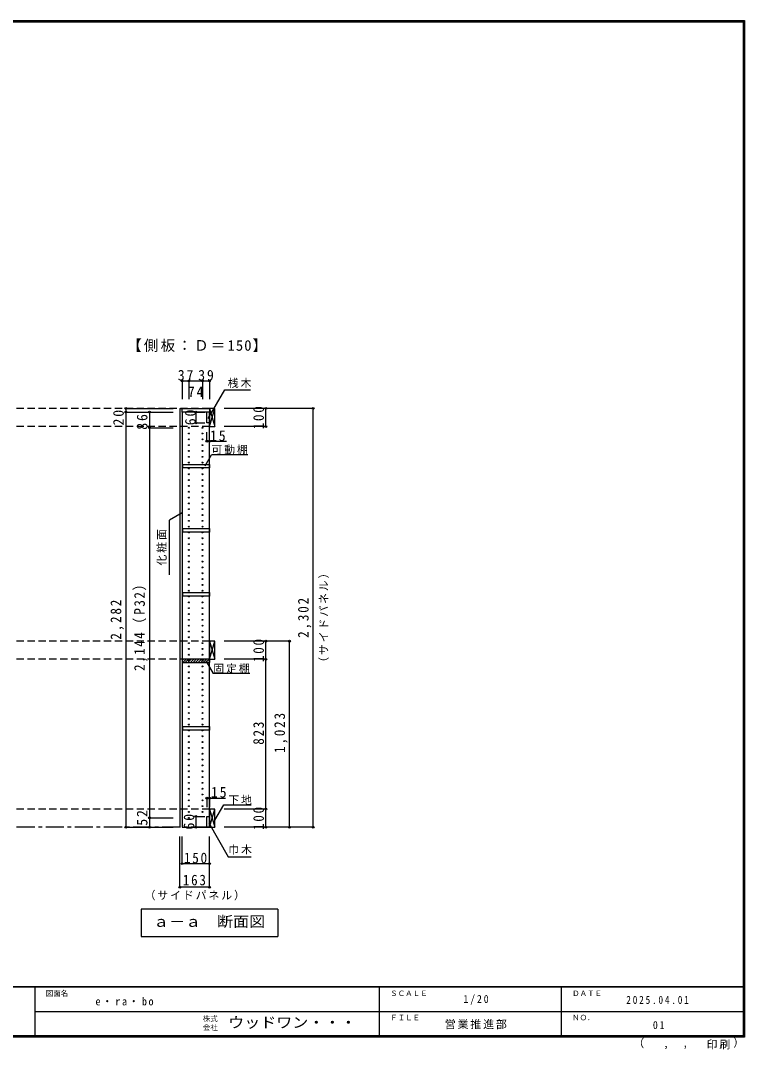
# Model space of a CAD drawing. Units: millimetres at full size, sheet at 1:20. Extents: x -3922 to 3878, y -2932 to 2722.
# Drawn here: x -100 to 3878, y -2932 to 2722 of the extents above; entities that cross this region are included whole.
import ezdxf
from ezdxf.enums import TextEntityAlignment as Align

# ---------------------------------------------------------------- set-up
doc = ezdxf.new("R2010")
doc.units = ezdxf.units.MM
doc.header["$LTSCALE"] = 20
doc.header["$PDMODE"] = 32
doc.header["$PDSIZE"] = 10
doc.linetypes.add('CHAIN1', pattern=[8, 5, -1, 1, -1])
doc.linetypes.add('DASHED2', pattern=[3, 2, -1])
for name, color, linetype in [('0-2_本体', 2, 'Continuous'), ('0-3_固定棚', 3, 'Continuous'), ('0-4_可動棚', 3, 'Continuous'), ('0-5', 4, 'Continuous'), ('0-7_桟木・巾木', 2, 'Continuous'), ('0-8_引き出し', 7, 'Continuous'), ('0-A_文字', 7, 'Continuous'), ('0-B_寸法', 7, 'Continuous'), ('0-C_ハッチ', 4, 'Continuous'), ('F-1_枠', 6, 'Continuous'), ('F-A_文字', 7, 'Continuous')]:
    doc.layers.add(name, color=color, linetype=linetype)
doc.styles.add('ＭＳ ゴシック', font='')
doc.styles.get('ＭＳ ゴシック').set_extended_font_data('MS Gothic')

msp = doc.modelspace()

# ---------------------------------------------------------------- linework, layer by layer
at = {"layer": '0-2_本体'}
for p, q in [((774.97, 590.73), (937.97, 590.73)), ((774.97, 590.73), (774.97, -1711.27)), ((787.97, 570.73), (787.97, 590.73)), ((937.97, 570.73), (787.97, 570.73)), ((937.97, 590.73), (937.97, 570.73))]:
    msp.add_line(p, q, dxfattribs=at)
at = {"layer": '0-3_固定棚', "color": 2}
for p, q in [((787.97, -785.27), (787.97, -805.27)), ((787.97, -785.27), (937.97, -785.27)), ((937.97, -785.27), (937.97, -805.27)), ((787.97, -805.27), (937.97, -805.27))]:
    msp.add_line(p, q, dxfattribs=at)
at = {"layer": '0-4_可動棚', "color": 2}
for p, q in [((790.97, 263.23), (790.97, 283.23)), ((937.97, 263.23), (790.97, 263.23)), ((790.97, -88.77), (790.97, -68.77)), ((937.97, -88.77), (790.97, -88.77)), ((790.97, -440.77), (790.97, -420.77)), ((937.97, -440.77), (790.97, -440.77)), ((790.97, -1176.77), (790.97, -1156.77)), ((937.97, -1176.77), (790.97, -1176.77))]:
    msp.add_line(p, q, dxfattribs=at)
for points in [[(790.97, 283.23), (937.97, 283.23), (937.97, 263.23)], [(790.97, -68.77), (937.97, -68.77), (937.97, -88.77)], [(790.97, -420.77), (937.97, -420.77), (937.97, -440.77)], [(790.97, -1156.77), (937.97, -1156.77), (937.97, -1176.77)]]:
    msp.add_lwpolyline(points, dxfattribs=at)
at = {"layer": '0-5', "color": 3}
for p, q in [((787.97, 570.73), (787.97, -1711.27)), ((937.97, 570.73), (787.97, 570.73)), ((937.97, -1711.27), (937.97, 570.73)), ((787.97, -1711.27), (937.97, -1711.27))]:
    msp.add_line(p, q, dxfattribs=at)
at = {"layer": '0-5'}
for centre in [(824.97, 484.73), (824.97, 452.73), (898.97, 484.73), (898.97, 452.73), (824.97, 420.73), (898.97, 420.73), (824.97, 388.73), (824.97, 356.73), (898.97, 388.73), (898.97, 356.73), (824.97, 324.73), (824.97, 292.73), (898.97, 324.73), (898.97, 292.73), (824.97, 260.73), (824.97, 228.73), (898.97, 260.73), (898.97, 228.73), (824.97, 196.73), (898.97, 196.73), (824.97, 164.73), (824.97, 132.73), (898.97, 164.73), (898.97, 132.73), (824.97, 100.73), (824.97, 68.73), (898.97, 100.73), (898.97, 68.73), (824.97, 36.73), (824.97, 4.73), (898.97, 36.73), (898.97, 4.73), (824.97, -27.27), (898.97, -27.27), (824.97, -59.27), (824.97, -91.27), (898.97, -59.27), (898.97, -91.27), (824.97, -123.27), (824.97, -155.27), (898.97, -123.27), (898.97, -155.27), (824.97, -187.27), (824.97, -219.27), (898.97, -187.27), (898.97, -219.27), (824.97, -251.27), (824.97, -283.27), (898.97, -251.27), (898.97, -283.27), (824.97, -315.27), (898.97, -315.27), (824.97, -347.27), (824.97, -379.27), (898.97, -347.27), (898.97, -379.27), (824.97, -411.27), (824.97, -443.27), (898.97, -411.27), (898.97, -443.27), (824.97, -475.27), (824.97, -507.27), (898.97, -475.27), (898.97, -507.27), (824.97, -539.27), (898.97, -539.27), (824.97, -571.27), (824.97, -603.27), (898.97, -571.27), (898.97, -603.27), (824.97, -635.27), (824.97, -667.27), (898.97, -635.27), (898.97, -667.27), (824.97, -699.27), (824.97, -731.27), (898.97, -699.27), (898.97, -731.27), (824.97, -763.27), (898.97, -763.27), (824.97, -795.27), (824.97, -827.27), (898.97, -795.27), (898.97, -827.27), (824.97, -859.27), (824.97, -891.27), (898.97, -859.27), (898.97, -891.27), (824.97, -923.27), (824.97, -955.27), (898.97, -923.27), (898.97, -955.27), (824.97, -987.27), (824.97, -1019.27), (898.97, -987.27), (898.97, -1019.27), (824.97, -1051.27), (898.97, -1051.27), (824.97, -1083.27), (824.97, -1115.27), (898.97, -1083.27), (898.97, -1115.27), (824.97, -1147.27), (824.97, -1179.27), (898.97, -1147.27), (898.97, -1179.27), (824.97, -1211.27), (824.97, -1243.27), (898.97, -1211.27), (898.97, -1243.27), (824.97, -1275.27), (898.97, -1275.27), (824.97, -1307.27), (824.97, -1339.27), (898.97, -1307.27), (898.97, -1339.27), (824.97, -1371.27), (824.97, -1403.27), (898.97, -1371.27), (898.97, -1403.27), (824.97, -1435.27), (824.97, -1467.27), (898.97, -1435.27), (898.97, -1467.27), (824.97, -1499.27), (898.97, -1499.27), (824.97, -1531.27), (824.97, -1563.27), (898.97, -1531.27), (898.97, -1563.27), (824.97, -1595.27), (824.97, -1627.27), (898.97, -1595.27), (898.97, -1627.27), (824.97, -1659.27)]:
    msp.add_circle(centre, 2.5, dxfattribs=at)
at = {"layer": '0-7_桟木・巾木'}
for p, q in [((937.97, 570.73), (922.97, 570.73)), ((922.97, 510.73), (922.97, 570.73)), ((937.97, 570.73), (937.97, 529.73)), ((922.97, -1651.27), (937.97, -1651.27)), ((937.97, -1651.27), (937.97, -1711.27))]:
    msp.add_line(p, q, dxfattribs=at)
for points in [[(937.97, 510.73), (926.47, 510.73), (922.97, 510.73)], [(937.97, -1711.27), (922.97, -1711.27), (922.97, -1651.27)]]:
    msp.add_lwpolyline(points, dxfattribs=at)
at = {"layer": '0-8_引き出し', "color": 3}
for p, q in [((937.97, 590.73), (937.97, 490.73)), ((967.97, 590.73), (937.97, 590.73)), ((967.97, 490.73), (967.97, 590.73)), ((937.97, 490.73), (967.97, 490.73)), ((937.97, -1611.27), (937.97, -1711.27)), ((967.97, -1611.27), (937.97, -1611.27)), ((967.97, -1711.27), (967.97, -1611.27)), ((937.97, -1711.27), (967.97, -1711.27))]:
    msp.add_line(p, q, dxfattribs=at)
at = {"layer": '0-8_引き出し'}
for p, q in [((937.97, 490.73), (967.97, 590.73)), ((937.97, 590.73), (967.97, 490.73)), ((937.97, -688.27), (967.97, -788.27)), ((937.97, -788.27), (967.97, -688.27)), ((937.97, -1711.27), (967.97, -1611.27)), ((937.97, -1611.27), (967.97, -1711.27))]:
    msp.add_line(p, q, dxfattribs=at)
at = {"layer": '0-8_引き出し', "color": 3}
msp.add_lwpolyline([(967.97, -788.27), (967.97, -688.27), (937.97, -688.27), (937.97, -788.27)], close=True, dxfattribs=at)
at = {"layer": '0-A_文字'}
for p, q in [((787.97, 17.07), (717.97, -23.34)), ((717.97, -323.34), (717.97, -23.34)), ((918.28, -796.29), (959.04, -866.88)), ((1159.04, -866.88), (959.04, -866.88)), ((967.97, -1672.95), (1016.74, -1588.48)), ((1016.74, -1588.48), (1167.27, -1588.48)), ((1312.97, -2161.27), (1312.97, -2311.27)), ((562.97, -2311.27), (1312.97, -2311.27))]:
    msp.add_line(p, q, dxfattribs=at)
at = {"layer": '0-A_文字', "linetype": 'CHAIN1'}
msp.add_line((937.97, -1711.27), (-1482.03, -1711.27), dxfattribs=at)
at = {"layer": '0-A_文字'}
for points in [[(931.3, 535.27), (1022.17, 692.67), (1164.4, 692.67)], [(934.16, -1687.54), (1041.24, -1873.01), (1167.27, -1873.01)], [(1312.97, -2161.27), (562.97, -2161.27), (562.97, -2311.27)]]:
    msp.add_lwpolyline(points, dxfattribs=at)
at = {"layer": '0-B_寸法', "color": 4}
for p, q in [((787.97, 741.73), (787.97, 641.73)), ((787.97, 741.73), (937.97, 741.73)), ((824.97, 741.73), (824.97, 641.73)), ((898.97, 741.73), (898.97, 641.73)), ((937.97, 741.73), (937.97, 641.73)), ((477.97, 590.73), (477.97, 570.73)), ((477.97, 590.73), (737.97, 590.73)), ((477.97, 570.73), (737.97, 570.73)), ((477.97, 570.73), (477.97, -1711.27)), ((607.97, 570.73), (737.97, 570.73)), ((607.97, 570.73), (607.97, 484.73)), ((862.97, 570.73), (862.97, 510.73)), ((862.97, 570.73), (912.97, 570.73)), ((1247.97, 590.73), (1017.97, 590.73)), ((1507.97, 590.73), (1017.97, 590.73)), ((1247.97, 490.73), (1247.97, 590.73)), ((1507.97, -1711.27), (1507.97, 590.73)), ((862.97, 510.73), (912.97, 510.73)), ((607.97, 484.73), (737.97, 484.73)), ((607.97, 484.73), (607.97, -1659.27)), ((922.97, 410.73), (922.97, 460.73)), ((937.97, 410.73), (937.97, 460.73)), ((1247.97, 490.73), (1017.97, 490.73)), ((922.97, 410.73), (1030.96, 410.73)), ((1247.97, -688.27), (1017.97, -688.27)), ((1247.97, -788.27), (1247.97, -688.27)), ((1377.97, -688.27), (1247.97, -688.27)), ((1377.97, -1711.27), (1377.97, -688.27)), ((1247.97, -788.27), (1017.97, -788.27)), ((1247.97, -1611.27), (1247.97, -788.27)), ((922.97, -1551.27), (922.97, -1601.27)), ((922.97, -1551.27), (1026.43, -1551.27)), ((937.97, -1551.27), (937.97, -1601.27)), ((1247.97, -1611.27), (1017.97, -1611.27)), ((1247.97, -1711.27), (1247.97, -1611.27)), ((607.97, -1659.27), (737.97, -1659.27)), ((607.97, -1659.27), (607.97, -1711.27)), ((862.97, -1651.27), (862.97, -1711.27)), ((862.97, -1651.27), (912.97, -1651.27)), ((477.97, -1711.27), (737.97, -1711.27)), ((607.97, -1711.27), (737.97, -1711.27)), ((862.97, -1711.27), (912.97, -1711.27)), ((1247.97, -1711.27), (1017.97, -1711.27)), ((1507.97, -1711.27), (1017.97, -1711.27)), ((1377.97, -1711.27), (1247.97, -1711.27)), ((774.97, -2041.27), (774.97, -1761.27)), ((787.97, -1911.27), (787.97, -1761.27)), ((937.97, -1911.27), (937.97, -1761.27)), ((937.97, -2041.27), (937.97, -1761.27)), ((787.97, -1911.27), (937.97, -1911.27)), ((937.97, -2041.27), (774.97, -2041.27))]:
    msp.add_line(p, q, dxfattribs=at)
at = {"layer": '0-B_寸法', "color": 4, "linetype": 'DASHED2'}
for p, q in [((937.97, 590.73), (-1482.03, 590.73)), ((937.97, 490.73), (-1482.03, 490.73)), ((937.97, -688.27), (-1482.03, -688.27)), ((937.97, -788.27), (-1482.03, -788.27)), ((937.97, -1611.27), (-1482.03, -1611.27))]:
    msp.add_line(p, q, dxfattribs=at)
at = {"layer": '0-B_寸法'}
for p in [(913.73, 275.26), (1148.75, 335.91)]:
    msp.add_line(p, (948.75, 335.91), dxfattribs=at)
for p in [(787.97, 741.73), (824.97, 741.73), (898.97, 741.73), (937.97, 741.73), (477.97, 590.73), (477.97, 570.73), (607.97, 570.73), (862.97, 570.73), (1247.97, 590.73), (1507.97, 590.73), (862.97, 510.73), (607.97, 484.73), (1247.97, 490.73), (922.97, 410.73), (937.97, 410.73), (1247.97, -688.27), (1377.97, -688.27), (1247.97, -788.27), (922.97, -1551.27), (937.97, -1551.27), (1247.97, -1611.27), (607.97, -1659.27), (862.97, -1651.27), (477.97, -1711.27), (607.97, -1711.27), (862.97, -1711.27), (1247.97, -1711.27), (1377.97, -1711.27), (1507.97, -1711.27), (787.97, -1911.27), (937.97, -1911.27), (774.97, -2041.27), (937.97, -2041.27)]:
    msp.add_point(p, dxfattribs=at)
at = {"layer": '0-C_ハッチ'}
for p, q in [((787.97, -794.22), (796.92, -785.27)), ((791.06, -805.27), (811.06, -785.27)), ((805.2, -805.27), (825.2, -785.27)), ((819.34, -805.27), (839.34, -785.27)), ((833.48, -805.27), (853.48, -785.27)), ((847.63, -805.27), (867.63, -785.27)), ((861.77, -805.27), (881.77, -785.27)), ((875.91, -805.27), (895.91, -785.27)), ((890.05, -805.27), (910.05, -785.27)), ((904.2, -805.27), (924.2, -785.27)), ((918.34, -805.27), (937.97, -785.64)), ((932.48, -805.27), (937.97, -799.78))]:
    msp.add_line(p, q, dxfattribs=at)
at = {"layer": 'F-1_枠'}
for p, q in [((-3922.03, 2722.29), (3877.97, 2722.29)), ((-3922.03, 2718.96), (3877.97, 2718.96)), ((-3922.03, 2715.63), (3877.97, 2715.63)), ((3871.3, 2722.29), (3871.3, -2864.37)), ((3874.63, 2722.29), (3874.63, -2864.37)), ((3877.97, 2722.29), (3877.97, -2864.37)), ((3877.97, -2587.71), (-3922.03, -2587.71)), ((3877.97, -2591.04), (-3922.03, -2591.04)), ((-22.03, -2591.04), (-22.03, -2857.71)), ((1871.3, -2591.04), (1871.3, -2857.71)), ((2871.3, -2591.04), (2871.3, -2857.71)), ((-22.03, -2724.37), (3871.3, -2724.38)), ((3877.97, -2857.71), (-3922.03, -2857.71)), ((3877.97, -2861.04), (-3922.03, -2861.04)), ((3877.97, -2864.37), (-3922.03, -2864.37))]:
    msp.add_line(p, q, dxfattribs=at)

# ---------------------------------------------------------------- texts
at = {"layer": '0-A_文字', "style": 'ＭＳ ゴシック', "width": 1.1}
msp.add_text('ａ－ａ\u3000断面図', height=58.65, dxfattribs=at).set_placement((627.97, -2276.27), align=Align.BOTTOM_LEFT)
at = {"layer": '0-A_文字', "attachment_point": 7, "style": 'ＭＳ ゴシック'}
for s, insert, char_height in [('\\T1.15;【側板：Ｄ＝150】', (485.47, 900.73), 58.65), ('\\T1.17;桟木', (1038.38, 702.88), 43.99), ('\\T1.17;固定棚', (959.04, -866.88), 43.99), ('\\T1.17;下地', (1041.24, -1588.48), 43.99), ('\\T1.17;巾木', (1041.24, -1861.06), 43.99)]:
    msp.add_mtext(s, dxfattribs=dict(at, insert=insert, char_height=char_height))
at = {"layer": '0-A_文字', "insert": (702.97, -273.34), "char_height": 43.99, "attachment_point": 7, "rotation": 90, "style": 'ＭＳ ゴシック'}
msp.add_mtext('\\T1.17;化粧面', dxfattribs=at)
at = {"layer": '0-B_寸法', "attachment_point": 7, "style": 'ＭＳ ゴシック'}
for s, insert, char_height in [('\\T1.27;\\W0.95;37', (763.97, 742.94), 58.65), ('\\T1.27;\\W0.95;39', (875.97, 742.94), 58.65), ('\\T1.27;\\W0.95;74', (819.47, 652.94), 58.65), ('\\T1.27;\\W0.95;15', (940.86, 410.73), 58.65), ('\\T1.17;可動棚', (948.75, 335.91), 43.99), ('\\T1.27;\\W0.95;15', (945.88, -1548.8), 58.65), ('\\T1.27;\\W0.9;150', (797.97, -1910.06), 58.65), ('\\T1.27;\\W0.9;163', (791.47, -2031.27), 58.65), ('\\T1.17;（サイドパネル）', (581.47, -2113.33), 43.99)]:
    msp.add_mtext(s, dxfattribs=dict(at, insert=insert, char_height=char_height))
at = {"layer": '0-B_寸法', "attachment_point": 7, "rotation": 90, "style": 'ＭＳ ゴシック'}
for s, insert, char_height in [('\\T1.27;\\W0.95;20', (467.97, 496.76), 58.65), ('\\T1.27;\\W0.95;60', (862.97, 498.23), 58.65), ('\\T1.27;\\W0.9;100', (1237.97, 475.73), 58.65), ('\\T1.27;\\W0.95;86', (597.97, 473.35), 58.65), ('\\T1.17;（サイドパネル）', (1594.2, -835.27), 43.99), ('\\T1.23;\\W0.9;2,144（P32）', (597.97, -852.27), 58.65), ('\\T1.28;\\W0.9;2,282', (467.97, -680.27), 58.65), ('\\T1.28;\\W0.9;2,302', (1497.97, -670.27), 58.65), ('\\T1.27;\\W0.9;100', (1237.97, -803.27), 58.65), ('\\T1.28;\\W0.9;1,023', (1367.97, -1302.77), 58.65), ('\\T1.27;\\W0.9;823', (1237.97, -1257.77), 58.65), ('\\T1.27;\\W0.95;52', (597.97, -1703), 58.65), ('\\T1.27;\\W0.9;100', (1237.97, -1726.27), 58.65), ('\\T1.27;\\W0.95;60', (855.36, -1723.77), 58.65)]:
    msp.add_mtext(s, dxfattribs=dict(at, insert=insert, char_height=char_height))
at = {"layer": 'F-A_文字', "style": 'ＭＳ ゴシック'}
for s, height, p in [('図面名', 29.33, (37.97, -2647.71)), ('ＳＣＡＬＥ', 29.33, (1931.3, -2647.71)), ('ＤＡＴＥ', 29.33, (2931.3, -2647.71)), ('株式', 29.33, (901.3, -2787.04)), ('ＦＩＬＥ', 29.33, (1931.3, -2781.04)), ('ＮＯ．', 29.33, (2931.3, -2781.04)), ('会社', 29.33, (901.3, -2835.04)), ('（', 43.99, (3267.32, -2933.25)), ('）', 43.99, (3816.9, -2930.46)), (',', 43.99, (3432.15, -2933.25)), (',', 43.99, (3538.1, -2931.39))]:
    msp.add_text(s, height=height, dxfattribs=at).set_placement(p, align=Align.BOTTOM_LEFT)
at = {"layer": 'F-A_文字', "style": 'ＭＳ ゴシック', "width": 1.1}
msp.add_text('ウッドワン・・・', height=58.65, dxfattribs=at).set_placement((1041.3, -2831.04), align=Align.BOTTOM_LEFT)
at = {"layer": 'F-A_文字', "char_height": 43.99, "attachment_point": 7, "style": 'ＭＳ ゴシック'}
for s, insert in [('\\T1.28;\\W0.95;e・ra・bo', (311.3, -2691.04)), ('\\T1.38;\\W0.9;1/20', (2333.8, -2687.71)), ('\\T1.39;\\W0.85;2025.04.01', (3228.8, -2682.71)), ('\\T1.17;営業推進部', (2231.3, -2821.04)), ('\\T1.36;\\W0.9;01', (3375, -2821.04)), ('\\T1.17;印刷', (3670.07, -2932.32))]:
    msp.add_mtext(s, dxfattribs=dict(at, insert=insert))

doc.saveas('drawing.dxf')
